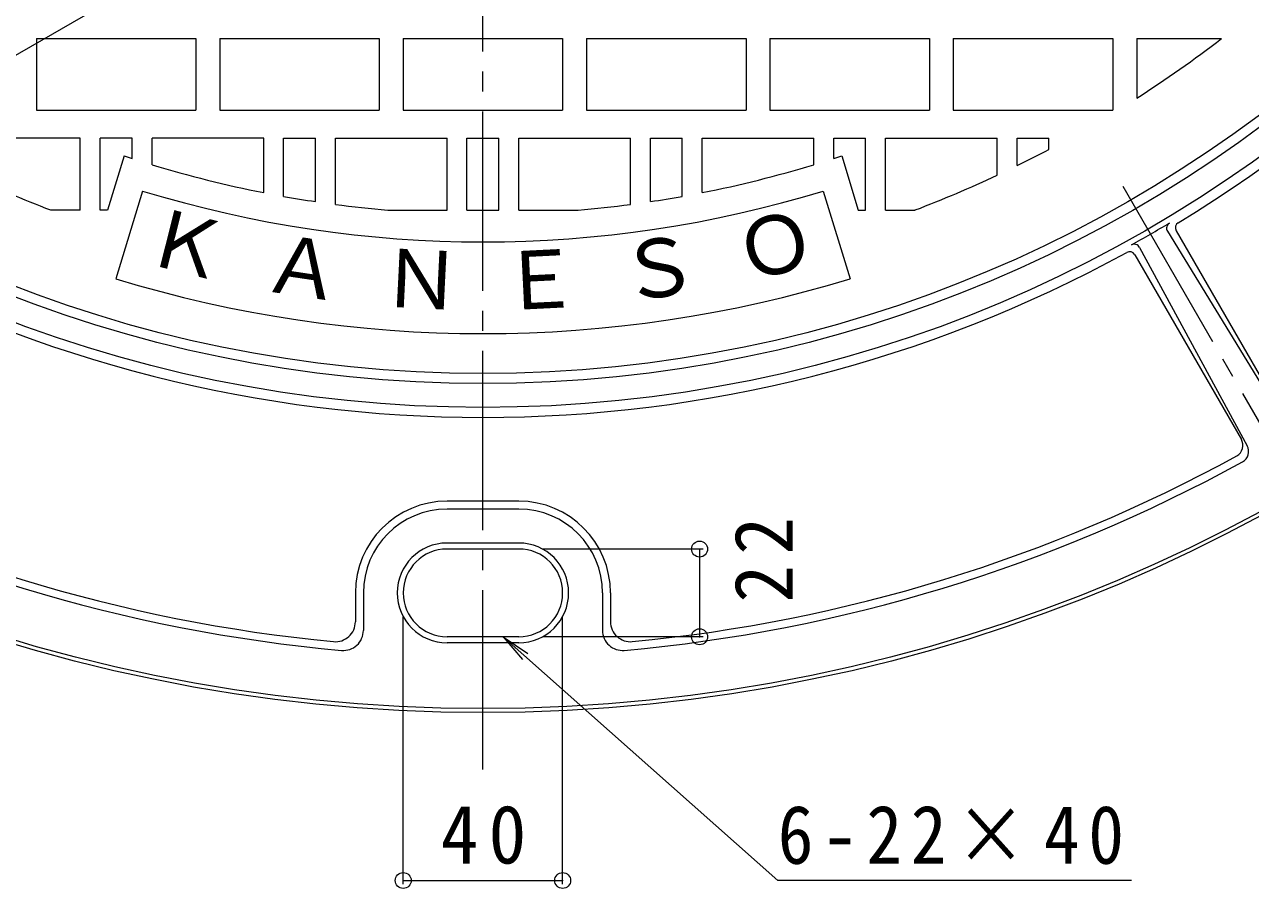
# Model space of a CAD drawing. Units: millimetres, scale not verified. Extents: x -778 to 950, y -675 to 686.
# Drawn here: x -473 to -165.5, y -213.1 to 3.5 of the extents above; entities that cross this region are included whole.
import ezdxf
from ezdxf.enums import TextEntityAlignment as Align

# ---------------------------------------------------------------- set-up
doc = ezdxf.new("R2010")
doc.units = ezdxf.units.MM
doc.header["$LTSCALE"] = 5
doc.header["$PDMODE"] = 32
doc.header["$PDSIZE"] = 4
doc.linetypes.add('CHAIN2', pattern=[12, 9, -1, 1, -1])
for name, color, linetype, lineweight in [('E-0', 2, 'CHAIN2', 9), ('E-1', 2, 'Continuous', 9), ('E-2', 3, 'Continuous', 9), ('E-4', 7, 'Continuous', 9), ('E-5', 7, 'Continuous', 9), ('E-F', 7, 'Continuous', 9)]:
    doc.layers.add(name, color=color, linetype=linetype, lineweight=lineweight)
doc.styles.add('ＭＳ ゴシック', font='')
doc.styles.get('ＭＳ ゴシック').set_extended_font_data('MS Gothic')

msp = doc.modelspace()

# ---------------------------------------------------------------- linework, layer by layer
at = {"layer": 'E-0'}
msp.add_line((-358.046, -183.275), (-358.046, 661.073), dxfattribs=at)
at = {"layer": 'E-1'}
for p, q in [((-186.341, -48.306), (-156.788, -96.567)), ((-184.142, -48.195), (-157.402, -94.509)), ((-194.534, -54.195), (-167.794, -100.509)), ((-193.338, -52.346), (-166.319, -102.07)), ((-349.046, -115.983), (-367.046, -115.983)), ((-349.046, -117.983), (-367.046, -117.983)), ((-349.046, -126.483), (-367.046, -126.483)), ((-349.046, -127.983), (-367.046, -127.983)), ((-390.046, -138.983), (-390.046, -146.219)), ((-388.046, -138.983), (-388.046, -148.413)), ((-328.046, -138.983), (-328.046, -148.413)), ((-326.046, -138.983), (-326.046, -146.219)), ((-349.046, -149.983), (-367.046, -149.983)), ((-349.046, -151.483), (-367.046, -151.483))]:
    msp.add_line(p, q, dxfattribs=at)
for radius in [410, 409, 333.5, 327.5]:
    msp.add_circle((-358.046, 241.017), radius, dxfattribs=at)
for centre, radius, start, end in [((-358.046, 241.017), 336, 301.27334, 358.72666), ((-358.046, 241.017), 334.921, 299.05665, 300), ((-358.046, 241.017), 334.921, 300, 300.94335), ((-185.062, -47.523), 1.5, 120.94335, 211.48217), ((-182.843, -47.445), 1.5, 121.27334, 210), ((-194.656, -53.062), 1.5, 28.51783, 119.05665), ((-358.046, 241.017), 336, 241.27334, 298.72666), ((-195.833, -54.945), 1.5, 30, 118.72666), ((-170.392, -102.009), 3, 298.68105, 30), ((-168.955, -103.502), 3, 298.76039, 28.51783), ((-358.046, 241.017), 396, 241.23961, 264.86435), ((-358.046, 241.017), 394, 241.31895, 264.54202), ((-358.046, 241.017), 396, 275.13565, 298.76039), ((-358.046, 241.017), 394, 275.45798, 298.68105), ((-367.046, -138.983), 23, 90, 180), ((-349.046, -138.983), 23, 360, 90), ((-367.046, -138.983), 21, 90, 180), ((-349.046, -138.983), 21, 0, 90), ((-367.046, -138.983), 12.5, 90, 270), ((-367.046, -138.983), 11, 90, 270), ((-349.046, -138.983), 12.5, 270, 90), ((-349.046, -138.983), 11, 270, 90), ((-395.046, -146.219), 5, 264.54202, 0), ((-321.046, -146.219), 5, 180, 275.45798), ((-393.046, -148.413), 5, 264.86435, 0), ((-323.046, -148.413), 5, 180, 275.13565)]:
    msp.add_arc(centre, radius, start, end, dxfattribs=at)
at = {"layer": 'E-2'}
for p, q in [((-470.046, 0.017), (-430.046, 0.017)), ((-430.046, 0.017), (-430.046, -17.983)), ((-424.046, 0.017), (-384.046, 0.017)), ((-384.046, 0.017), (-384.046, -17.983)), ((-378.046, 0.017), (-338.046, 0.017)), ((-338.046, 0.017), (-338.046, -17.983)), ((-332.046, 0.017), (-292.046, 0.017)), ((-292.046, 0.017), (-292.046, -17.983)), ((-286.046, 0.017), (-246.046, 0.017)), ((-246.046, 0.017), (-246.046, -17.983)), ((-194.046, 0.017), (-194.046, -14.952)), ((-194.046, 0.017), (-172.749, 0.017)), ((-446.046, -24.983), (-454.046, -24.983)), ((-454.046, -42.983), (-454.046, -24.983)), ((-446.046, -30.057), (-446.046, -24.983)), ((-413.046, -24.983), (-441.046, -24.983)), ((-441.046, -31.629), (-441.046, -24.983)), ((-413.046, -38.626), (-413.046, -24.983)), ((-408.046, -24.983), (-400.046, -24.983)), ((-408.046, -39.563), (-408.046, -24.983)), ((-400.046, -40.871), (-400.046, -24.983)), ((-395.046, -24.983), (-367.046, -24.983)), ((-395.046, -41.571), (-395.046, -24.983)), ((-367.046, -42.983), (-367.046, -24.983)), ((-349.046, -42.983), (-349.046, -24.983)), ((-349.046, -24.983), (-321.046, -24.983)), ((-321.046, -41.571), (-321.046, -24.983)), ((-316.046, -24.983), (-308.046, -24.983)), ((-316.046, -40.871), (-316.046, -24.983)), ((-308.046, -39.563), (-308.046, -24.983)), ((-303.046, -24.983), (-275.046, -24.983)), ((-303.046, -38.626), (-303.046, -24.983)), ((-275.046, -31.629), (-275.046, -24.983)), ((-270.046, -24.983), (-262.046, -24.983)), ((-270.046, -30.057), (-270.046, -24.983)), ((-229.046, -34.256), (-229.046, -24.983)), ((-224.046, -24.983), (-216.046, -24.983)), ((-224.046, -31.857), (-224.046, -24.983)), ((-216.046, -27.78), (-216.046, -24.983)), ((-448.041, -29.401), (-452.194, -42.983)), ((-443.419, -38.224), (-450.143, -60.219)), ((-272.674, -38.224), (-265.949, -60.219)), ((-459.046, -42.983), (-466.49, -42.983)), ((-452.194, -42.983), (-454.046, -42.983)), ((-381.9, -42.983), (-367.046, -42.983)), ((-349.046, -42.983), (-334.192, -42.983)), ((-257.046, -42.983), (-249.602, -42.983))]:
    msp.add_line(p, q, dxfattribs=at)
for points in [[(-470.046, 0.017), (-470.046, -17.983), (-430.046, -17.983)], [(-424.046, 0.017), (-424.046, -17.983), (-384.046, -17.983)], [(-378.046, 0.017), (-378.046, -17.983), (-338.046, -17.983)], [(-332.046, 0.017), (-332.046, -17.983), (-292.046, -17.983)], [(-286.046, 0.017), (-286.046, -17.983), (-246.046, -17.983)], [(-240.046, 0.017), (-200.046, 0.017), (-200.046, -17.983)], [(-240.046, 0.017), (-240.046, -17.983), (-200.046, -17.983)], [(-459.046, -42.983), (-459.046, -24.983), (-487.046, -24.983)], [(-362.046, -42.983), (-354.046, -42.983), (-354.046, -24.983)], [(-362.046, -42.983), (-362.046, -24.983), (-354.046, -24.983)], [(-268.051, -29.401), (-263.899, -42.983), (-262.046, -42.983), (-262.046, -24.983)], [(-257.046, -42.983), (-257.046, -24.983), (-229.046, -24.983)]]:
    msp.add_lwpolyline(points, dxfattribs=at)
msp.add_circle((-358.046, 241.017), 325, dxfattribs=at)
for radius, start, end in [(304, 302.64783, 307.55556), (285, 251.59259, 252.0148), (285, 287.98523, 288.40741), (304, 296.15427, 297.84657), (285, 253.06853, 258.87311), (285, 281.12689, 286.9315), (304, 244.89099, 249.10088), (304, 290.89912, 295.10904), (292, 252.99998, 287.00002), (285, 259.89584, 261.52557), (285, 278.47446, 280.10419), (285, 262.54054, 265.19881), (285, 274.80119, 277.45947), (315, 253, 287)]:
    msp.add_arc((-358.046, 241.017), radius, start, end, dxfattribs=at)
at = {"layer": 'E-4'}
for p, q in [((47.922, 297.859), (-610.257, -82.141)), ((-303.7, -127.983), (-303.7, -149.983))]:
    msp.add_line(p, q, dxfattribs=at)
for p in [(-303.7, -127.983), (-303.7, -149.983), (-378.046, -211.087), (-338.046, -211.087)]:
    msp.add_point(p, dxfattribs=at)
at = {"layer": 'E-5', "linetype": 'CHAIN2'}
msp.add_line((-197.528, -37.009), (-150.625, -118.247), dxfattribs=at)
at = {"layer": 'E-5'}
for p, q in [((-302.8, -127.983), (-343.046, -127.983)), ((-378.046, -211.987), (-378.046, -144.983)), ((-338.046, -211.987), (-338.046, -144.983)), ((-353.003, -149.983), (-346.791, -154.184)), ((-353.003, -149.983), (-348.09, -155.649)), ((-353.003, -149.983), (-284.104, -211.087)), ((-302.8, -149.983), (-343.046, -149.983)), ((-378.046, -211.087), (-338.046, -211.087)), ((-195.354, -211.087), (-284.104, -211.087))]:
    msp.add_line(p, q, dxfattribs=at)

# ---------------------------------------------------------------- texts
at = {"layer": 'E-4', "color": 2, "insert": (-280.347, -141.441), "char_height": 14.66, "attachment_point": 7, "rotation": 90, "style": 'ＭＳ ゴシック'}
msp.add_mtext('\\T1.27;\\W0.95;22', dxfattribs=at)
at = {"layer": 'E-5', "color": 2, "char_height": 14.66, "attachment_point": 7, "style": 'ＭＳ ゴシック'}
for s, insert in [('\\T1.27;\\W0.95;40', (-368.671, -207.075)), ('\\T1.24;\\W0.9;6-22×40', (-284.104, -207.137))]:
    msp.add_mtext(s, dxfattribs=dict(at, insert=insert))
at = {"layer": 'E-F', "style": 'ＭＳ ゴシック'}
for s, rotation, p in [('Ｋ', 345.833, (-444.846, -60.339)), ('Ｏ', 14.167, (-291.574, -65.512)), ('Ａ', 351.5, (-414.699, -67.447)), ('Ｓ', 8.5, (-322.132, -70.571)), ('Ｎ', 357.167, (-383.997, -71.543)), ('Ｅ', 2.833, (-353.04, -72.588))]:
    msp.add_text(s, height=14.66, rotation=rotation, dxfattribs=at).set_placement(p, align=Align.BOTTOM_LEFT)

doc.saveas('drawing.dxf')
